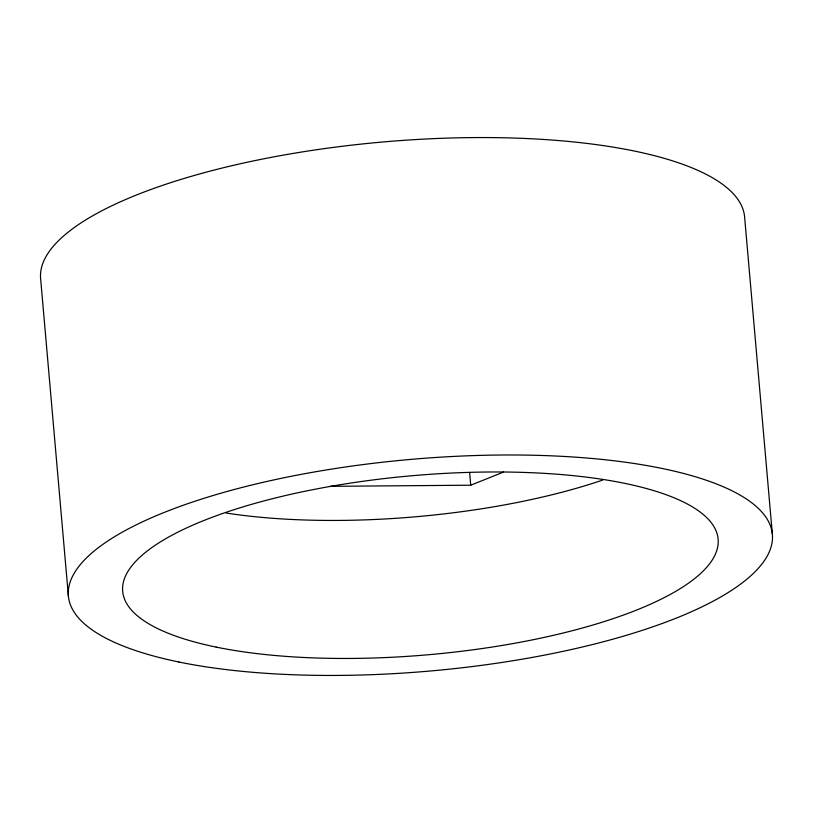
<?xml version="1.0" encoding="UTF-8"?>
<svg xmlns="http://www.w3.org/2000/svg" width="813" height="813" viewBox="0 0 813 813"><rect width="100%" height="100%" fill="white"/><g stroke="black" fill="none" stroke-linecap="round" stroke-linejoin="round"><path stroke-width="1.22" d="M330.271 486.326L470.737 485.209L503.562 472.048M772.35 534.05L744.576 216.624A353.34 106.249 -5 0 0 382.13 142.051A353.34 106.249 -5 0 0 40.65 278.95L68.424 596.376M469.629 472.577L470.737 485.209M602.585 480.107A298.869 89.877 -5 0 1 226.116 513.033M178.921 662.016A353.34 106.249 -5 0 0 763.072 562.474A353.34 106.249 -5 0 0 319.163 471.144A353.34 106.249 -5 0 0 178.921 662.016M216.146 647.097A298.869 89.877 -5 0 0 710.247 562.901A298.869 89.877 -5 0 0 334.763 485.646A298.869 89.877 -5 0 0 216.146 647.097"/></g></svg>
